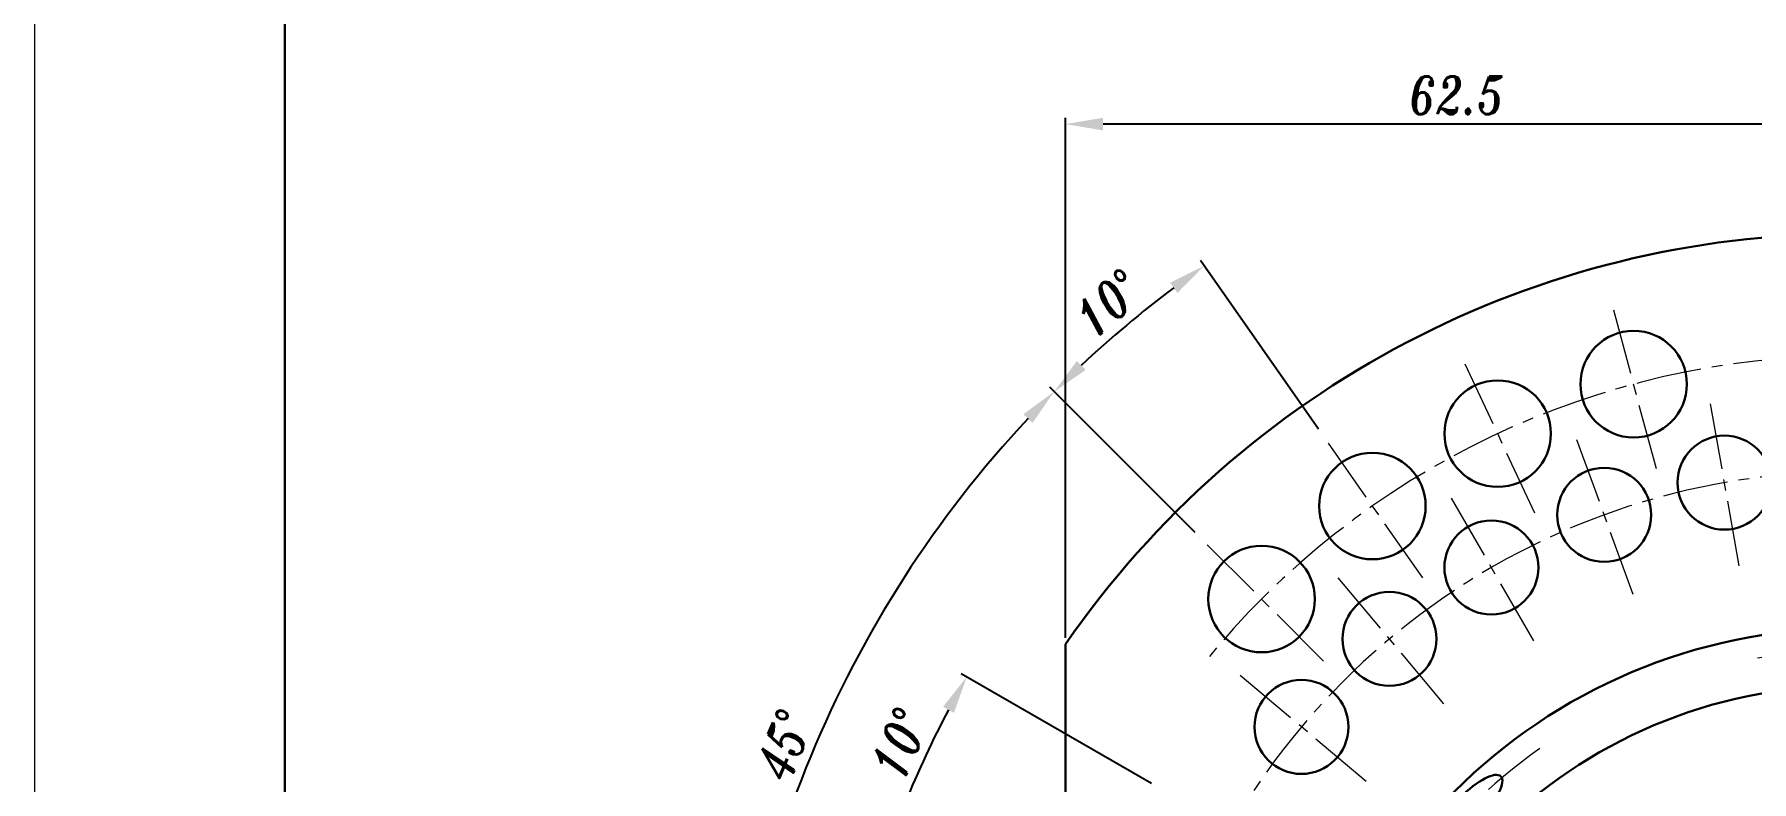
# Model space of a CAD drawing. Extents: x 89 to 609, y 11 to 440.
# Drawn here: x 89 to 226.1, y 234.5 to 294.1 of the extents above; entities that cross this region are included whole.
import ezdxf

# ---------------------------------------------------------------- set-up
doc = ezdxf.new("R2010")
doc.units = 0
doc.header["$LTSCALE"] = 7
doc.header["$MEASUREMENT"] = 0
doc.linetypes.add('CENTER2', pattern=[1.125, 0.75, -0.125, 0.125, -0.125])
doc.layers.get('0').update_dxf_attribs({"linetype": 'CONTINUOUS', "lineweight": 15})
doc.layers.add('1', color=1, linetype='CENTER2', lineweight=15)
doc.layers.add('3', color=3, linetype='CONTINUOUS', lineweight=30)
doc.styles.add('ITALICT', font='ITALICT.shx', dxfattribs={"width": 0.8, "height": 3})
doc.dimstyles.get("Standard").update_dxf_attribs({"dimtxt": 3, "dimasz": 3, "dimexe": 0.5, "dimexo": 0.5, "dimgap": 0.8, "dimtad": 1, "dimdsep": 46, "dimtxsty": 'ITALICT', "dimcen": 0.09, "dimazin": 2, "dimtfac": 1, "dimtmove": 0, "dimatfit": 3, "dimfxl": 1, "dimtolj": 1, "dimtzin": 0, "dimarcsym": 0})

# ---------------------------------------------------------------- blocks, each defined once
blk = doc.blocks.new('*D47')
at = {"color": 0, "lineweight": -2}
for p, q in [((171.31, 245.94), (171.31, 287.44)), ((230.81, 286.94), (174.31, 286.94)), ((233.81, 278.7), (233.81, 287.44))]:
    blk.add_line(p, q, dxfattribs=at)
at = {"color": 0}
for points in [[(174.31, 287.44), (174.31, 286.44), (171.31, 286.94)], [(230.81, 287.44), (230.81, 286.44), (233.81, 286.94)]]:
    blk.add_solid(points, dxfattribs=at)
at = {"color": 0, "insert": (202.56, 289.24), "char_height": 3, "attachment_point": 5, "style": 'ITALICT'}
blk.add_mtext('\\A1;62.5', dxfattribs=at)
blk = doc.blocks.new('*D51')
at = {"color": 0, "lineweight": -2}
for p, q in [((178.17, 234.32), (162.99, 243.08)), ((173.43, 224.17), (156.97, 230.16))]:
    blk.add_line(p, q, dxfattribs=at)
blk.add_arc((233.81, 202.2), 81.27, 152.1152, 157.8848, dxfattribs=at)
at = {"color": 0}
for points in [[(161.54, 240.45), (162.41, 239.96), (163.43, 242.83)], [(158.98, 232.61), (158.05, 232.97), (157.44, 229.99)]]:
    blk.add_solid(points, dxfattribs=at)
at = {"color": 0, "insert": (158.07, 237.51), "char_height": 3, "attachment_point": 5, "rotation": 65, "style": 'ITALICT'}
blk.add_mtext('\\A1;10°', dxfattribs=at)
blk = doc.blocks.new('*D53')
at = {"color": 0, "lineweight": -2}
for p, q in [((181.66, 254.35), (170.05, 265.95)), ((170.81, 202.2), (143.65, 202.2))]:
    blk.add_line(p, q, dxfattribs=at)
blk.add_arc((233.81, 202.2), 89.66, 136.9171, 178.0829, dxfattribs=at)
at = {"color": 0}
for points in [[(167.96, 263.79), (168.68, 263.09), (170.41, 265.6)], [(144.7, 205.19), (143.7, 205.21), (144.15, 202.2)]]:
    blk.add_solid(points, dxfattribs=at)
at = {"color": 0, "insert": (148.85, 237.39), "char_height": 3, "attachment_point": 5, "rotation": 67.5, "style": 'ITALICT'}
blk.add_mtext('\\A1;45°', dxfattribs=at)
blk = doc.blocks.new('*D54')
at = {"color": 0, "lineweight": -2}
for p, q in [((191.51, 262.61), (182.1, 276.05)), ((181.66, 254.35), (170.06, 265.95))]:
    blk.add_line(p, q, dxfattribs=at)
blk.add_arc((233.81, 202.2), 89.66, 126.9173, 133.0827, dxfattribs=at)
at = {"color": 0}
for points in [[(179.66, 274.28), (180.25, 273.47), (182.38, 275.64)], [(172.92, 267.32), (172.22, 268.04), (170.41, 265.59)]]:
    blk.add_solid(points, dxfattribs=at)
at = {"color": 0, "insert": (174.7, 272.64), "char_height": 3, "attachment_point": 5, "rotation": 40, "style": 'ITALICT'}
blk.add_mtext('\\A1;10°', dxfattribs=at)
blk = doc.blocks.new('*U64')
at = {"layer": '1'}
blk.add_arc((42.74, 0), 42.74, 170.2086, 189.7914, dxfattribs=at)
at = {"layer": '3'}
blk.add_ellipse((0, 0), major_axis=(0, 3.5), ratio=0.316357, dxfattribs=at)
blk = doc.blocks.new('*U65')
at = {"color": 0, "linetype": 'ByBlock', "lineweight": -2}
for p, rotation in [((233.81, 244.94), 270.0000000000001), ((203.59, 232.42), 315.0000000000001), ((264.03, 232.42), 225.0000000000001), ((276.55, 202.2), 180), ((203.59, 171.98), 45.00000000000003), ((264.03, 171.98), 135.0000000000001), ((233.81, 159.46), 90.00000000000001)]:
    blk.add_blockref('*U64', p, dxfattribs=dict(at, rotation=rotation))
blk.add_blockref('*U64', (191.07, 202.2), dxfattribs=at)

msp = doc.modelspace()

# ---------------------------------------------------------------- linework, layer by layer
msp.add_line((89.007, 440.033), (89.007, 20.033))
at = {"layer": '1'}
for p, q in [((218.472, 259.428), (214.849, 272.951)), ((208.767, 255.896), (202.851, 268.584)), ((225.082, 251.684), (222.737, 264.979)), ((199.823, 250.732), (191.793, 262.2)), ((216.621, 249.417), (212.004, 262.103)), ((208.682, 245.715), (201.932, 257.406)), ((191.911, 244.093), (182.012, 253.993)), ((201.507, 240.691), (192.83, 251.033)), ((195.314, 234.497), (184.972, 243.175))]:
    msp.add_line(p, q, dxfattribs=at)
for radius, start, end in [(66.25, 38.94329, 141.05671), (57, 12.67026, 166.53727)]:
    msp.add_arc((233.807, 202.197), radius, start, end, dxfattribs=at)
at = {"layer": '3'}
for p, q in [((109.007, 435.033), (109.007, 25.033)), ((171.307, 245.438), (171.307, 158.957))]:
    msp.add_line(p, q, dxfattribs=at)
for centre, radius in [((216.661, 266.19), 4.25), ((205.809, 262.24), 4.25), ((223.91, 258.331), 3.75), ((195.808, 256.466), 4.25), ((214.312, 255.76), 3.75), ((205.307, 251.561), 3.75), ((186.962, 249.043), 4.25), ((197.169, 245.862), 3.75), ((233.807, 202.197), 44.5), ((190.143, 238.836), 3.75), ((233.807, 202.197), 39.908)]:
    msp.add_circle(centre, radius, dxfattribs=at)
msp.add_arc((233.807, 202.197), 76, 34.67741, 145.32259, dxfattribs=at)

# ---------------------------------------------------------------- block references
msp.add_blockref('*U65', (0, 0))

# ---------------------------------------------------------------- dimensions: what is measured, and where the dimension line sits
dim = msp.add_linear_dim(base=(171.307, 286.938), p1=(233.807, 278.197), p2=(171.307, 245.438), dimstyle='Standard')
dim.commit()
dim.dimension.update_dxf_attribs({"geometry": '*D47', "text_midpoint": (202.557, 289.238)})
for base, line1, line2, picture, middle in [((178.2, 272.524), ((199.823, 250.732), (191.793, 262.2)), ((191.911, 244.093), (182.012, 253.993)), '*D54', (174.7, 272.639)), ((156.158, 247.028), ((191.911, 244.093), (182.012, 253.993)), ((171.307, 202.197), (296.307, 202.197)), '*D53', (148.846, 237.39)), ((161.184, 238.67), ((190.29, 227.322), (178.598, 234.072)), ((186.588, 219.384), (173.902, 224.001)), '*D51', (158.069, 237.515))]:
    dim = msp.add_angular_dim_2l(base=base, line1=line1, line2=line2, dimstyle='Standard')
    dim.commit()
    dim.dimension.update_dxf_attribs({"geometry": picture, "text_midpoint": middle})

doc.saveas('drawing.dxf')
